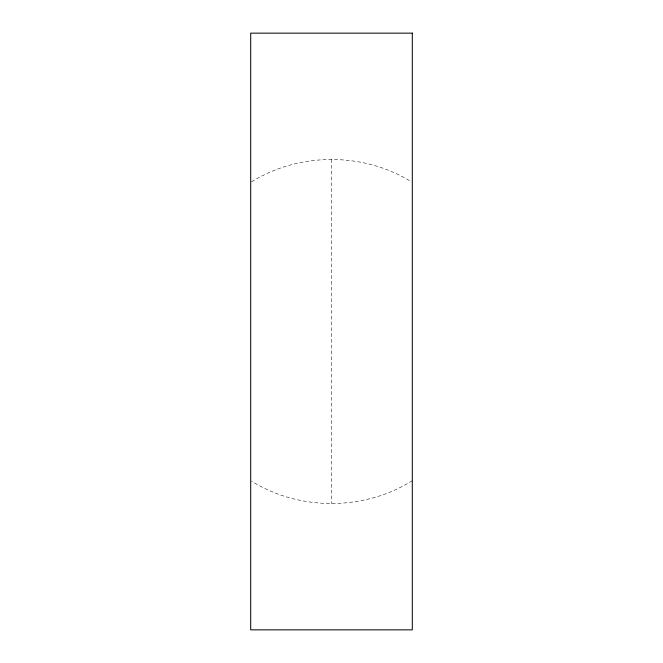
<?xml version="1.0" encoding="UTF-8"?>
<svg xmlns="http://www.w3.org/2000/svg" width="663" height="663" viewBox="0 0 663 663"><rect width="100%" height="100%" fill="white"/><g stroke="black" fill="none" stroke-linecap="round" stroke-linejoin="round"><path stroke-width="0.5" stroke-dasharray="3.31 2.49" d="M251.567 181.836C299.353 152.067 363.647 152.067 411.433 181.836M412.303 480.675C364.385 510.866 299.651 511.14 251.567 481.164M331.5 159.377L331.5 503.623"/><path stroke-width="0.99" d="M412.303 33.15L250.697 33.15L250.697 629.85L412.303 629.85L412.303 33.15"/></g></svg>
